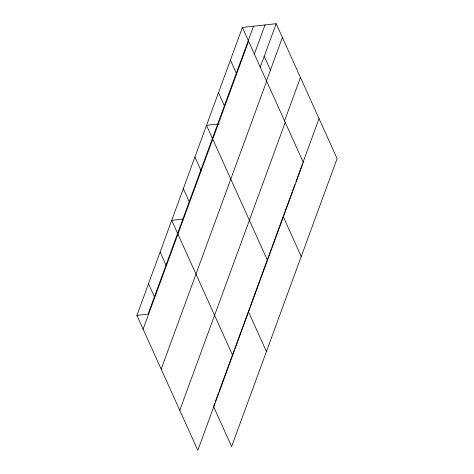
<?xml version="1.0" encoding="UTF-8"?>
<svg xmlns="http://www.w3.org/2000/svg" width="474" height="474" viewBox="0 0 474 474"><rect width="100%" height="100%" fill="white"/><g stroke="black" fill="none" stroke-linecap="round" stroke-linejoin="round"><path stroke-width="0.71" d="M242.38 27.462L303.295 162.381L197.824 450.3L136.903 315.382L242.38 27.462L276.176 23.7L337.097 158.618L231.62 446.538L213.573 406.562L214.835 403.119M253.531 26.218L148.06 314.144L136.903 315.382M143.124 329.157L248.601 41.232M254.342 54.101L265.025 24.938M260.155 67.438L276.176 23.7M266.376 81.214L282.397 37.476M161.172 369.133L266.649 81.214M284.424 121.19L300.451 77.452M179.77 410.324L285.247 122.399M215.338 401.745L218.615 392.792M219.118 391.417L225.174 374.893M225.423 374.205L234.251 350.102M234.76 348.728L236.526 343.911M236.775 343.217L249.893 307.419M250.396 306.038L259.728 280.567M259.977 279.879L271.329 248.891M271.833 247.517L284.963 211.677M285.472 210.284L292.085 192.237M292.594 190.844L294.881 184.599M295.9 181.82L302.513 163.767M303.022 162.381L319.043 118.642M219.107 123.951L206.516 125.355L267.437 260.273M182.863 219.124L171.712 220.369L232.627 355.287M264.225 56.329L270.447 70.105M230.423 60.091L236.644 73.867M283.185 216.535L301.233 256.511M218.473 92.72L224.688 106.496M194.915 157.024L201.136 170.8M248.376 311.548L266.429 351.524M183.314 188.693L189.535 202.469M160.105 252.038L166.327 265.813M148.504 283.713L154.725 297.482"/></g></svg>
